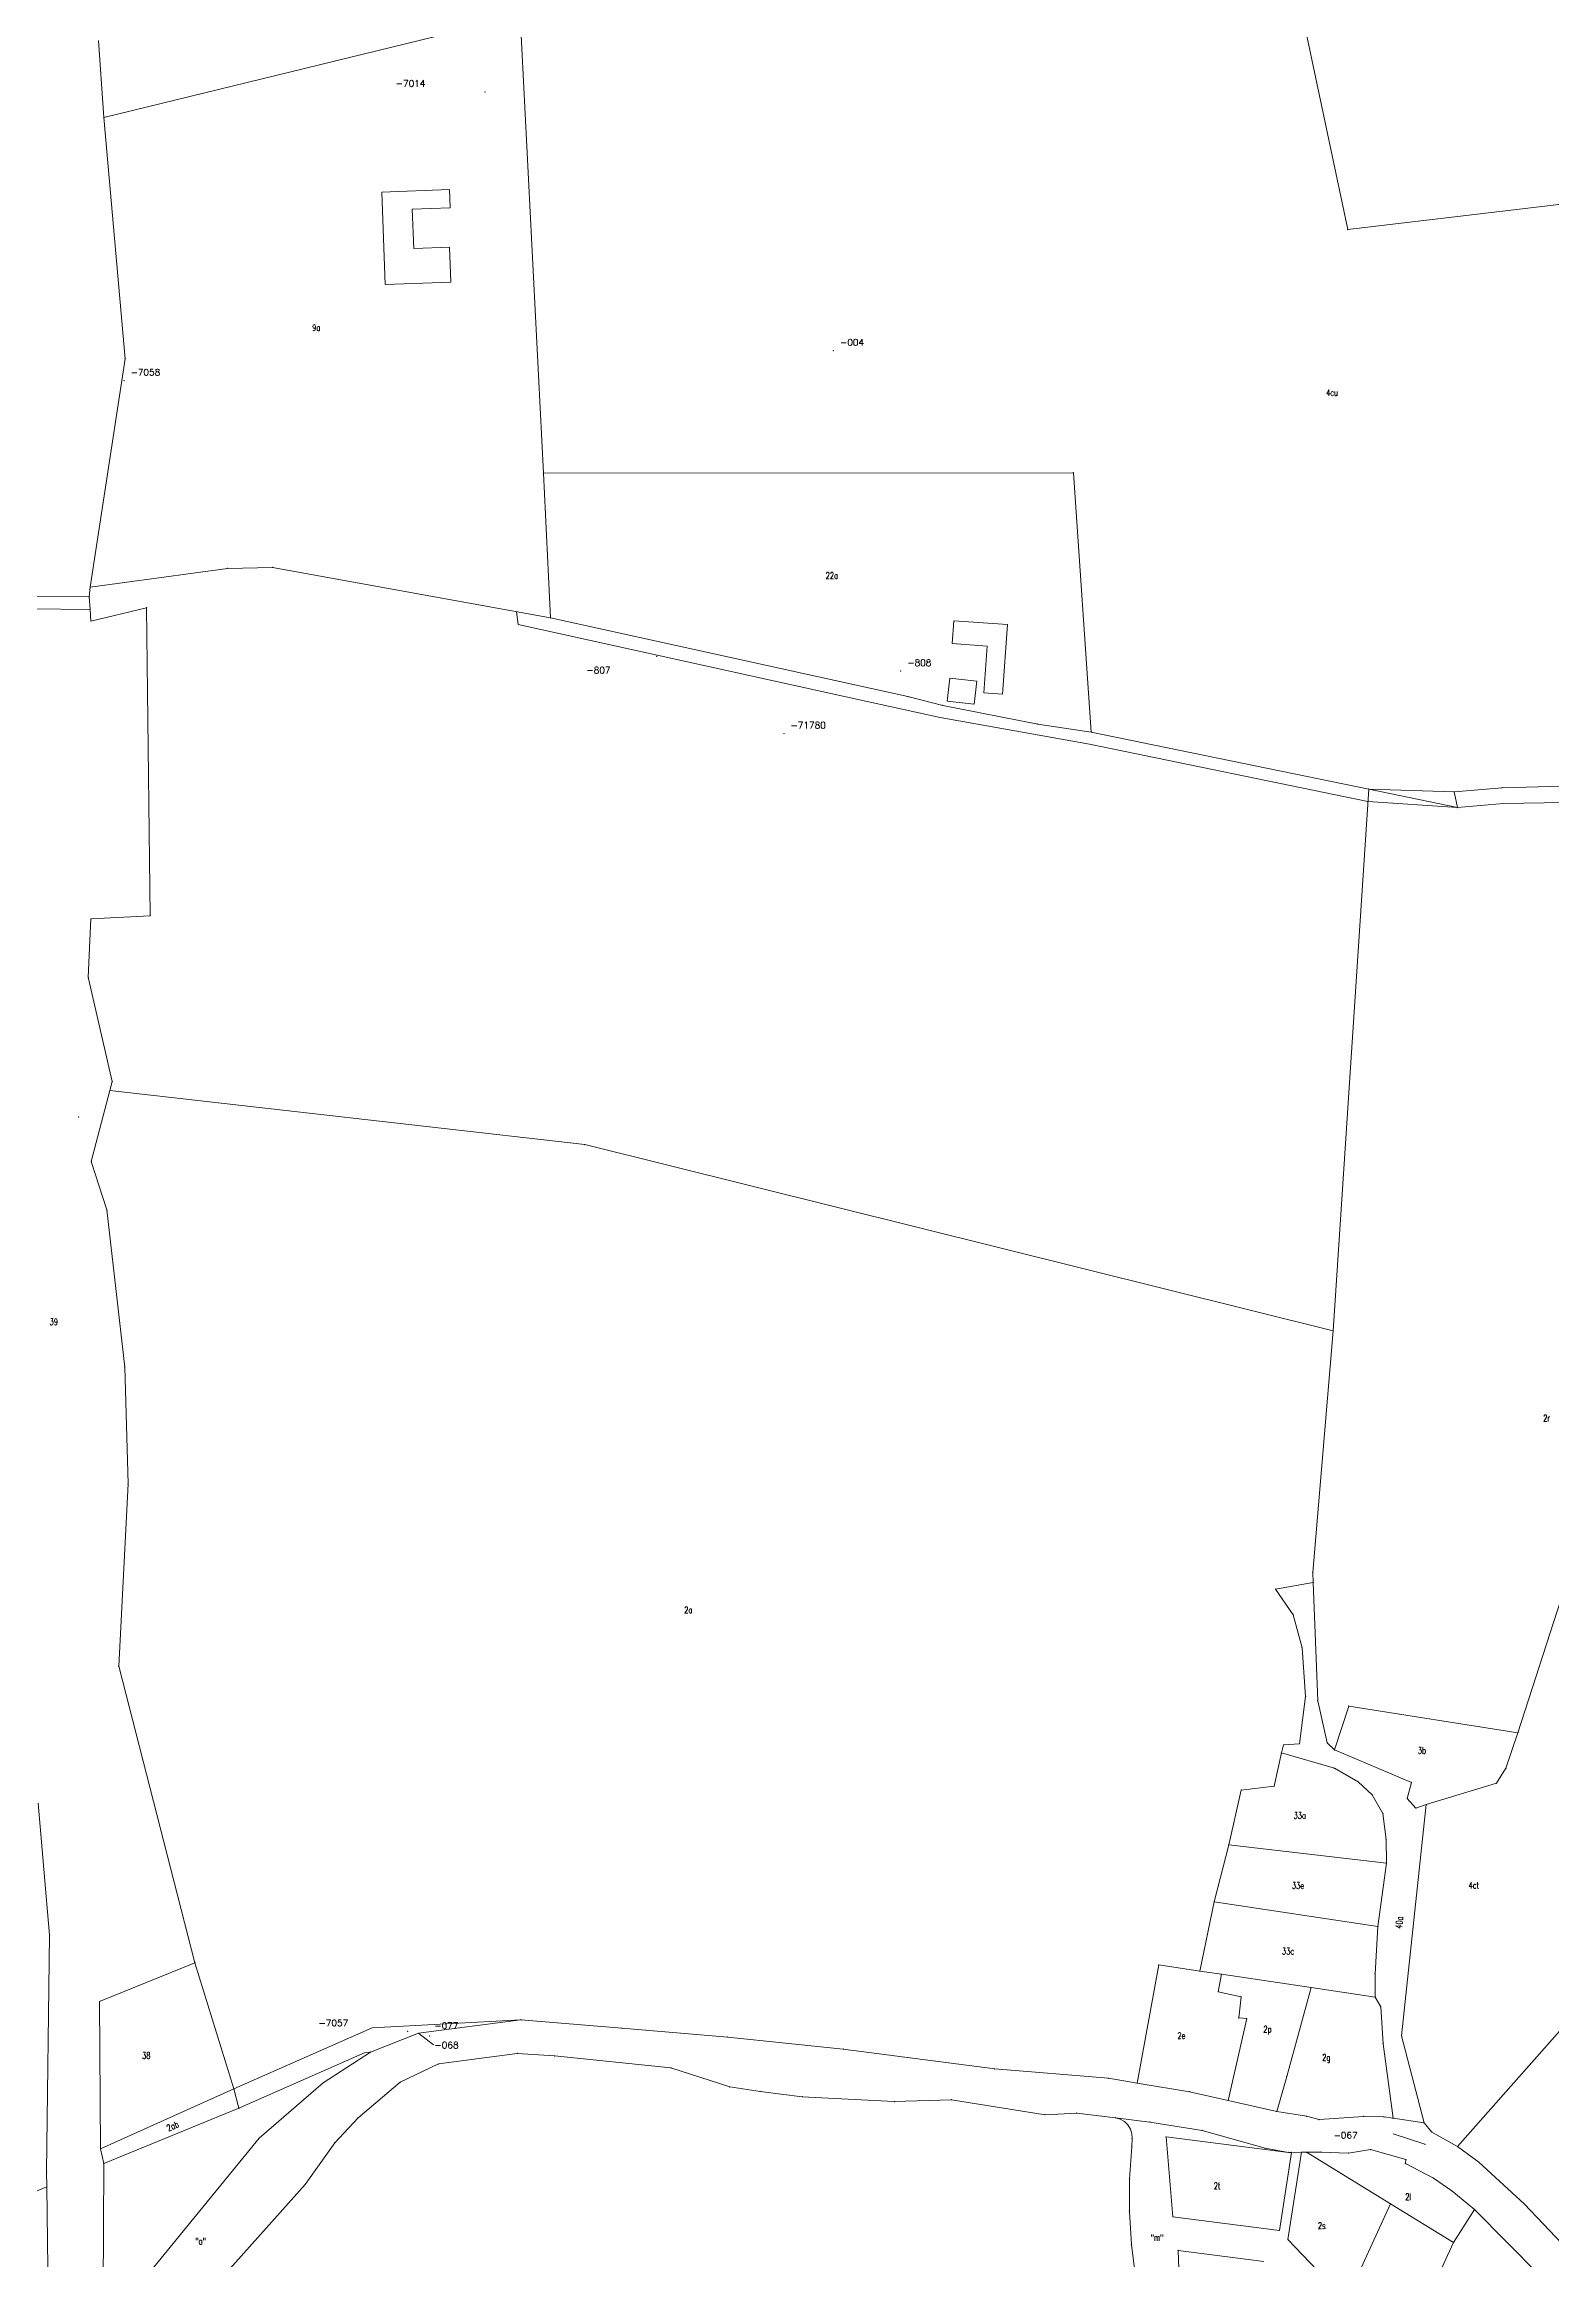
# Model space of a CAD drawing. Header units: millimetres. Extents: x 672113 to 680957, y 6130092 to 6137781.
# Drawn here: x 674182 to 674643, y 6131348 to 6132027 of the extents above; entities that cross this region are included whole.
import ezdxf

# ---------------------------------------------------------------- set-up
doc = ezdxf.new("R2010")
doc.units = ezdxf.units.MM
doc.header["$LTSCALE"] = 0.5
for name, color, linetype, lineweight in [('bygning', 1, 'Continuous', 5), ('OPTAGETVEJ', 1, 'Continuous', 5), ('skel', 142, 'Continuous', 5), ('SKELKREDS', 1, 'Continuous', 5), ('SKELPKT', 1, 'Continuous', 5)]:
    doc.layers.add(name, color=color, linetype=linetype, lineweight=lineweight)
for name, color, linetype, lineweight, plot in [('FIKS_PILE', 9, 'Continuous', 5, False), ('FIKS_TEKST', 6, 'Continuous', 5, False), ('FIKSPUNKT', 1, 'Continuous', 5, False)]:
    doc.layers.add(name, color=color, linetype=linetype, lineweight=lineweight, plot=plot)
doc.layers.add('MATRNR', color=12, linetype='Continuous')
doc.styles.get("Standard").update_dxf_attribs({"font": 'romans.shx', "width": 0.75})

# ---------------------------------------------------------------- blocks, each defined once
blk = doc.blocks.new('270552_270552.DWG_FMEBLOCK54')
at = {"layer": 'FIKS_PILE', "color": 6}
blk.add_line((2.27, -1.74), (-2.27, 1.74), dxfattribs=at)
blk = doc.blocks.new('270552_270552.DWG_FMEBLOCK55')
at = {"layer": 'FIKS_PILE', "color": 6}
blk.add_line((-4.86, 1.59), (4.86, -1.59), dxfattribs=at)

msp = doc.modelspace()

# ---------------------------------------------------------------- linework, layer by layer
at = {"layer": 'bygning'}
for points in [[(674306.24, 6131954.07, 38.81), (674305.84, 6131964.79, 38.15), (674294.89, 6131964.39, 38.12), (674294.44, 6131976.38, 38.11), (674306.08, 6131976.81, 38.12), (674305.88, 6131982.43, 38.09), (674285.12, 6131981.66, 37.97), (674286.17, 6131953.33, 39.03)], [(674459.75, 6131843.39, 39.03), (674470.46, 6131842.62, 39.21), (674469.43, 6131828.26, 39.2), (674475.18, 6131827.85, 39.18), (674476.71, 6131849.19, 39.11), (674460.25, 6131850.38, 39.05)], [(674458.29, 6131825.7, 38.75), (674466.51, 6131824.79, 38.81), (674467.29, 6131831.84, 38.81), (674459.07, 6131832.75, 38.93)]]:
    msp.add_polyline3d(points, close=True, dxfattribs=at)
at = {"layer": 'FIKSPUNKT', "color": 6}
for p in [(674316.71, 6132012.36), (674423.37, 6131933.09), (674206.13, 6131923.92), (674369.24, 6131839.45), (674444.01, 6131834.95), (674408.25, 6131815.79), (674192.33, 6131698.42), (674293.06, 6131418.37), (674296.37, 6131417.81), (674299.72, 6131416.97), (674604.57, 6131383.78)]:
    msp.add_point(p, dxfattribs=at)
at = {"layer": 'OPTAGETVEJ', "color": 8}
for p, q in [((674177.74, 6131853.98), (674195.8, 6131853.83)), ((674178.28, 6131857.84), (674195.52, 6131857.68)), ((674326.33, 6131853.15), (674326.89, 6131849.22)), ((674326.89, 6131849.22), (674433.78, 6131825.65)), ((674433.78, 6131825.65), (674456.06, 6131820.77)), ((674456.06, 6131820.77), (674501.81, 6131812.57)), ((674502.36, 6131816.3), (674587.33, 6131798.8)), ((674501.81, 6131812.57), (674587.03, 6131795.01)), ((674614.52, 6131793.15), (674587.08, 6131795.01)), ((674613.49, 6131797.94), (674587.33, 6131798.8)), ((674628.62, 6131794.39), (674614.52, 6131793.15)), ((674647.34, 6131794.73), (674628.62, 6131794.39)), ((674282.16, 6131419.48), (674327.66, 6131421.91)), ((674327.66, 6131421.91), (674327.7, 6131421.91)), ((674239.83, 6131400.74), (674282.16, 6131419.48)), ((674241.37, 6131394.83), (674280.01, 6131411.93)), ((674280.01, 6131411.93), (674281.6, 6131412.02))]:
    msp.add_line(p, q, dxfattribs=at)
at = {"layer": 'skel', "color": 40}
for p, q in [((674543.9, 6132145.97), (674580.9, 6131970.2)), ((674327.47, 6132035.65), (674200.03, 6132004.53)), ((674334.58, 6131895.54), (674327.47, 6132035.65)), ((674198.34, 6132028.05), (674200.03, 6132004.53)), ((674200.03, 6132004.53), (674206.49, 6131930.64)), ((674580.9, 6131970.2), (674816.2, 6131997.99)), ((674206.49, 6131930.64), (674195.84, 6131860.69)), ((674334.58, 6131895.54), (674496.92, 6131895.69)), ((674336.82, 6131851.25), (674334.58, 6131895.54)), ((674496.92, 6131895.69), (674502.36, 6131816.3)), ((674195.84, 6131860.69), (674237.85, 6131866.42)), ((674237.85, 6131866.42), (674251.68, 6131866.69)), ((674251.68, 6131866.69), (674336.82, 6131851.25)), ((674195.84, 6131860.69), (674195.52, 6131857.68)), ((674195.52, 6131857.68), (674195.8, 6131853.83)), ((674196.05, 6131850.29), (674213.1, 6131854.38)), ((674213.1, 6131854.38), (674214.21, 6131760.05)), ((674195.8, 6131853.83), (674196.05, 6131850.29)), ((674446.24, 6131827.17), (674336.82, 6131851.25)), ((674456.9, 6131824.44), (674446.24, 6131827.17)), ((674486, 6131818.71), (674456.9, 6131824.44)), ((674502.36, 6131816.3), (674486, 6131818.71)), ((674727.18, 6131801.92), (674628.19, 6131799.24)), ((674587.33, 6131798.8), (674576.4, 6131632.91)), ((674614.52, 6131793.15), (674587.33, 6131798.8)), ((674628.19, 6131799.24), (674613.49, 6131797.94)), ((674613.49, 6131797.94), (674614.52, 6131793.15)), ((674196.02, 6131759.04), (674195.23, 6131741.22)), ((674214.21, 6131760.05), (674196.02, 6131759.04)), ((674195.23, 6131741.22), (674202.54, 6131709.24)), ((674201.83, 6131706.55), (674196.16, 6131684.81)), ((674202.54, 6131709.24), (674201.83, 6131706.55)), ((674347.26, 6131689.97), (674201.83, 6131706.55)), ((674196.16, 6131684.81), (674200.94, 6131669.95)), ((674347.26, 6131689.97), (674576.4, 6131632.91)), ((674200.94, 6131669.95), (674206.39, 6131621.82)), ((674576.4, 6131632.91), (674570.21, 6131558.94)), ((674206.39, 6131621.82), (674207.43, 6131586.04)), ((674207.43, 6131586.04), (674204.56, 6131530.18)), ((674570.33, 6131555.87), (674558.8, 6131553.84)), ((674570.33, 6131555.87), (674570.21, 6131558.94)), ((674571.73, 6131519.6), (674570.33, 6131555.87)), ((674633.04, 6131509.83), (674648.46, 6131557.42)), ((674558.8, 6131553.84), (674564.21, 6131545.91)), ((674564.21, 6131545.91), (674566.94, 6131535.84)), ((674566.94, 6131535.84), (674567.98, 6131520.89)), ((674204.56, 6131530.18), (674227.88, 6131439.4)), ((674567.98, 6131520.89), (674566.12, 6131506.46)), ((674574.66, 6131506.75), (674571.73, 6131519.6)), ((674576.85, 6131504.54), (674581.2, 6131517.98)), ((674581.2, 6131517.98), (674633.04, 6131509.83)), ((674633.04, 6131509.83), (674629.37, 6131498.96)), ((674560.6, 6131503.63), (674558.42, 6131493.47)), ((674561.25, 6131506.07), (674560.6, 6131503.63)), ((674560.6, 6131503.63), (674576.83, 6131498.97)), ((674566.12, 6131506.46), (674561.25, 6131506.07)), ((674576.85, 6131504.54), (674574.66, 6131506.75)), ((674600.39, 6131494.61), (674576.85, 6131504.54)), ((674576.83, 6131498.97), (674584.06, 6131494.79)), ((674584.06, 6131494.79), (674588.43, 6131490.77)), ((674599.12, 6131489.71), (674600.39, 6131494.61)), ((674626.46, 6131494.36), (674604.96, 6131487.81)), ((674629.37, 6131498.96), (674626.46, 6131494.36)), ((674179.92, 6131488.21), (674183.4, 6131447.85)), ((674548.31, 6131492.28), (674544.47, 6131475.5)), ((674558.42, 6131493.47), (674548.31, 6131492.28)), ((674588.43, 6131490.77), (674591.69, 6131485.05)), ((674597.39, 6131416.96), (674604.96, 6131487.81)), ((674601.78, 6131486.73), (674599.12, 6131489.71)), ((674604.96, 6131487.81), (674601.78, 6131486.73)), ((674591.69, 6131485.05), (674592.66, 6131477.09)), ((674544.47, 6131475.5), (674539.97, 6131458)), ((674544.47, 6131475.5), (674592.76, 6131469.83)), ((674592.66, 6131477.09), (674592.76, 6131469.83)), ((674592.76, 6131469.83), (674590.14, 6131450.48)), ((674539.97, 6131458), (674535.6, 6131436.85)), ((674590.14, 6131450.48), (674539.97, 6131458)), ((674183.4, 6131447.85), (674182.45, 6131375.3)), ((674589.31, 6131436.03), (674590.14, 6131450.48)), ((674227.88, 6131439.4), (674198.67, 6131427.51)), ((674227.88, 6131439.4), (674239.83, 6131400.74)), ((674516.42, 6131402.53), (674523.06, 6131438.71)), ((674535.6, 6131436.85), (674523.06, 6131438.71)), ((674535.6, 6131436.85), (674542.24, 6131435.87)), ((674541.26, 6131430.48), (674542.24, 6131435.87)), ((674542.24, 6131435.87), (674569.7, 6131431.8)), ((674589.36, 6131428.88), (674589.31, 6131436.03)), ((674660.85, 6131435.56), (674614.57, 6131383.11)), ((674198.67, 6131427.51), (674198.97, 6131382.43)), ((674541.26, 6131430.48), (674548.27, 6131428.98)), ((674548.27, 6131428.98), (674547.51, 6131422.49)), ((674562.26, 6131404.58), (674569.7, 6131431.8)), ((674589.36, 6131428.88), (674569.7, 6131431.8)), ((674589.36, 6131428.88), (674591.03, 6131425.85)), ((674327.7, 6131421.91), (674296.37, 6131417.81)), ((674358.64, 6131419.34), (674327.7, 6131421.91)), ((674549.96, 6131422.26), (674544.29, 6131397.21)), ((674547.51, 6131422.49), (674549.96, 6131422.26)), ((674591.03, 6131425.85), (674591.77, 6131414.58)), ((674296.37, 6131417.81), (674281.6, 6131412.02)), ((674391.07, 6131416.6), (674358.64, 6131419.34)), ((674426.42, 6131412.95), (674391.07, 6131416.6)), ((674472.8, 6131406.88), (674426.42, 6131412.95)), ((674591.77, 6131414.58), (674594.82, 6131391.76)), ((674604.3, 6131390.33), (674597.39, 6131416.96)), ((674281.6, 6131412.02), (674267.18, 6131402.62)), ((674302.51, 6131408.4), (674290.77, 6131402.8)), ((674326.61, 6131411.63), (674302.51, 6131408.4)), ((674326.61, 6131411.63), (674338.01, 6131410.84)), ((674338.01, 6131410.84), (674373.66, 6131407.16)), ((674373.66, 6131407.16), (674391.66, 6131401.37)), ((674507.63, 6131403.99), (674472.8, 6131406.88)), ((674198.97, 6131382.43), (674239.83, 6131400.74)), ((674239.83, 6131400.74), (674241.37, 6131394.83)), ((674267.18, 6131402.62), (674247.52, 6131385.62)), ((674290.77, 6131402.8), (674277.83, 6131391.92)), ((674391.66, 6131401.37), (674400.97, 6131399.95)), ((674400.97, 6131399.95), (674413.89, 6131398.34)), ((674516.42, 6131402.53), (674507.63, 6131403.99)), ((674532.47, 6131399.88), (674516.42, 6131402.53)), ((674544.29, 6131397.21), (674532.47, 6131399.88)), ((674562.26, 6131404.58), (674559.17, 6131393.85)), ((674199.95, 6131377.87), (674241.37, 6131394.83)), ((674413.89, 6131398.34), (674442.03, 6131396.88)), ((674442.03, 6131396.88), (674459.52, 6131397.44)), ((674459.52, 6131397.44), (674488.22, 6131392.85)), ((674488.22, 6131392.85), (674497.95, 6131393.35)), ((674497.95, 6131393.35), (674509.78, 6131391.91)), ((674559.17, 6131393.85), (674544.29, 6131397.21)), ((674568.32, 6131392.35), (674559.17, 6131393.85)), ((674277.83, 6131391.92), (674270.69, 6131384.26)), ((674509.78, 6131391.91), (674520.31, 6131390.56)), ((674520.31, 6131390.56), (674536.35, 6131388.05)), ((674525.26, 6131386.06), (674562.8, 6131381.29)), ((674525.26, 6131386.06), (674527.38, 6131361.58)), ((674536.35, 6131388.05), (674555.59, 6131382.58)), ((674572.14, 6131391.33), (674568.32, 6131392.35)), ((674585.83, 6131392.3), (674572.14, 6131391.33)), ((674592.06, 6131392.17), (674585.83, 6131392.3)), ((674594.82, 6131391.76), (674592.06, 6131392.17)), ((674604.3, 6131390.33), (674594.82, 6131391.76)), ((674606.7, 6131387.53), (674604.3, 6131390.33)), ((674614.57, 6131383.11), (674606.7, 6131387.53)), ((674198.97, 6131382.43), (674199.95, 6131377.87)), ((674247.52, 6131385.62), (674215.32, 6131346.16)), ((674270.69, 6131384.26), (674261.63, 6131371.45)), ((674514.79, 6131383.06), (674514.08, 6131373.14)), ((674514.88, 6131385.51), (674514.79, 6131383.06)), ((674555.59, 6131382.58), (674562.8, 6131381.29)), ((674563.66, 6131381.3), (674559.99, 6131357.42)), ((674562.61, 6131354.67), (674566.72, 6131381.32)), ((674562.8, 6131381.29), (674563.66, 6131381.3)), ((674563.66, 6131381.3), (674566.72, 6131381.32)), ((674566.72, 6131381.32), (674568.28, 6131381.35)), ((674572.68, 6131381.42), (674568.28, 6131381.35)), ((674593.96, 6131365.58), (674568.28, 6131381.35)), ((674581.11, 6131381.11), (674572.68, 6131381.42)), ((674587.88, 6131382.18), (674581.11, 6131381.11)), ((674598.72, 6131379.09), (674587.88, 6131382.18)), ((674598.59, 6131377.89), (674598.72, 6131379.09)), ((674621.1, 6131378.3), (674614.57, 6131383.11)), ((674182.45, 6131375.3), (674182.51, 6131370.73)), ((674199.95, 6131377.87), (674199.75, 6131339.03)), ((674514.08, 6131373.14), (674514.04, 6131363.1)), ((674607.16, 6131373.41), (674598.59, 6131377.89)), ((674612.76, 6131369.57), (674607.16, 6131373.41)), ((674635.06, 6131365.43), (674621.1, 6131378.3)), ((674182.51, 6131370.73), (674092.26, 6131333.76)), ((674182.51, 6131370.73), (674182.93, 6131337.64)), ((674227.81, 6131333.62), (674261.63, 6131371.45)), ((674580.39, 6131335.95), (674593.96, 6131365.58)), ((674593.96, 6131365.58), (674613.28, 6131353.74)), ((674619.78, 6131363.82), (674612.76, 6131369.57)), ((674650.36, 6131349.33), (674635.06, 6131365.43)), ((674514.04, 6131363.1), (674514.67, 6131353.12)), ((674527.38, 6131361.58), (674559.99, 6131357.42)), ((674619.78, 6131363.82), (674613.28, 6131353.74)), ((674639.54, 6131343.79), (674619.78, 6131363.82)), ((674514.67, 6131353.12), (674515.94, 6131343.23)), ((674580.39, 6131335.95), (674562.61, 6131354.67)), ((674613.28, 6131353.74), (674600.51, 6131326.1)), ((674528.95, 6131351.28), (674529.91, 6131327.32)), ((674555.21, 6131347.92), (674528.95, 6131351.28))]:
    msp.add_line(p, q, dxfattribs=at)
msp.add_lwpolyline([(674514.88, 6131385.51), (674514.81, 6131387.01), (674514.37, 6131388.44), (674513.59, 6131389.71), (674512.51, 6131390.76), (674511.22, 6131391.5), (674509.78, 6131391.91)], dxfattribs=at)
at = {"layer": 'SKELKREDS', "color": 250, "true_color": 0x333333}
for p in [(674334.58, 6131895.54), (674496.92, 6131895.69), (674237.85, 6131866.42), (674251.68, 6131866.69), (674195.84, 6131860.69), (674336.82, 6131851.25), (674446.24, 6131827.17), (674456.9, 6131824.44), (674486, 6131818.71), (674502.36, 6131816.3), (674587.33, 6131798.8), (674613.49, 6131797.94), (674614.52, 6131793.15), (674628.19, 6131799.24), (674539.97, 6131458), (674590.14, 6131450.48), (674535.6, 6131436.85), (674589.31, 6131436.03), (674589.36, 6131428.88), (674327.7, 6131421.91), (674296.37, 6131417.81), (674358.64, 6131419.34), (674391.07, 6131416.6), (674426.42, 6131412.95), (674281.6, 6131412.02), (674302.51, 6131408.4), (674326.61, 6131411.63), (674338.01, 6131410.84), (674373.66, 6131407.16), (674472.8, 6131406.88), (674267.18, 6131402.62), (674290.77, 6131402.8), (674391.66, 6131401.37), (674400.97, 6131399.95), (674507.63, 6131403.99), (674532.47, 6131399.88), (674413.89, 6131398.34), (674442.03, 6131396.88), (674459.52, 6131397.44), (674488.22, 6131392.85), (674497.95, 6131393.35), (674559.17, 6131393.85), (674277.83, 6131391.92), (674509.78, 6131391.91), (674520.31, 6131390.56), (674525.26, 6131386.06), (674536.35, 6131388.05), (674568.32, 6131392.35), (674572.14, 6131391.33), (674585.83, 6131392.3), (674592.06, 6131392.17), (674604.3, 6131390.33), (674606.7, 6131387.53), (674247.52, 6131385.62), (674270.69, 6131384.26), (674514.79, 6131383.06), (674514.88, 6131385.51), (674555.59, 6131382.58), (674562.8, 6131381.29), (674563.66, 6131381.3), (674566.72, 6131381.32), (674568.28, 6131381.35), (674572.68, 6131381.42), (674581.11, 6131381.11), (674587.88, 6131382.18), (674598.72, 6131379.09), (674614.57, 6131383.11), (674514.08, 6131373.14), (674598.59, 6131377.89), (674607.16, 6131373.41), (674621.1, 6131378.3), (674261.63, 6131371.45), (674593.96, 6131365.58), (674612.76, 6131369.57), (674635.06, 6131365.43), (674514.04, 6131363.1), (674527.38, 6131361.58), (674619.78, 6131363.82), (674514.67, 6131353.12), (674559.99, 6131357.42), (674562.61, 6131354.67), (674613.28, 6131353.74), (674528.95, 6131351.28)]:
    msp.add_point(p, dxfattribs=at)
at = {"layer": 'SKELPKT', "color": 250, "true_color": 0x333333}
for p in [(674200.03, 6132004.53), (674206.49, 6131930.64), (674195.52, 6131857.68), (674213.1, 6131854.38), (674195.8, 6131853.83), (674196.05, 6131850.29), (674196.02, 6131759.04), (674214.21, 6131760.05), (674195.23, 6131741.22), (674202.54, 6131709.24), (674196.16, 6131684.81), (674200.94, 6131669.95), (674206.39, 6131621.82), (674207.43, 6131586.04), (674204.56, 6131530.18), (674183.4, 6131447.85), (674227.88, 6131439.4), (674198.67, 6131427.51), (674198.97, 6131382.43), (674182.45, 6131375.3)]:
    msp.add_point(p, dxfattribs=at)
at = {"layer": 'SKELPKT', "color": 253, "true_color": 0x999999}
for p in [(674580.9, 6131970.2), (674201.83, 6131706.55), (674347.26, 6131689.97), (674576.4, 6131632.91), (674570.21, 6131558.94), (674570.33, 6131555.87), (674558.8, 6131553.84), (674564.21, 6131545.91), (674566.94, 6131535.84), (674567.98, 6131520.89), (674571.73, 6131519.6), (674581.2, 6131517.98), (674633.04, 6131509.83), (674560.6, 6131503.63), (674561.25, 6131506.07), (674566.12, 6131506.46), (674574.66, 6131506.75), (674576.85, 6131504.54), (674576.83, 6131498.97), (674584.06, 6131494.79), (674600.39, 6131494.61), (674626.46, 6131494.36), (674629.37, 6131498.96), (674548.31, 6131492.28), (674558.42, 6131493.47), (674588.43, 6131490.77), (674599.12, 6131489.71), (674604.96, 6131487.81), (674591.69, 6131485.05), (674601.78, 6131486.73), (674544.47, 6131475.5), (674592.66, 6131477.09), (674592.76, 6131469.83), (674523.06, 6131438.71), (674542.24, 6131435.87), (674541.26, 6131430.48), (674548.27, 6131428.98), (674569.7, 6131431.8), (674547.51, 6131422.49), (674549.96, 6131422.26), (674591.03, 6131425.85), (674591.77, 6131414.58), (674597.39, 6131416.96), (674239.83, 6131400.74), (674516.42, 6131402.53), (674562.26, 6131404.58), (674241.37, 6131394.83), (674544.29, 6131397.21), (674594.82, 6131391.76), (674199.95, 6131377.87), (674182.51, 6131370.73)]:
    msp.add_point(p, dxfattribs=at)

# ---------------------------------------------------------------- block references
at = {"layer": 'FIKS_PILE', "color": 6}
for name, p in [('270552_270552.DWG_FMEBLOCK54', (674298.71, 6131416.02)), ('270552_270552.DWG_FMEBLOCK55', (674599.65, 6131385.39))]:
    msp.add_blockref(name, p, dxfattribs=at)

# ---------------------------------------------------------------- texts
at = {"layer": 'FIKS_TEKST'}
for s, p in [('-7014', (674289.37, 6132013.94)), ('-004', (674425.42, 6131934.64)), ('-7058', (674208.17, 6131925.47)), ('-807', (674347.77, 6131834.24)), ('-808', (674446.04, 6131836.52)), ('-71780', (674410.28, 6131817.37)), ('-7057', (674265.73, 6131419.94)), ('-077', (674301.18, 6131419.1)), ('-068', (674301.24, 6131413.16)), ('-067', (674576.57, 6131385.54))]:
    msp.add_text(s, height=2, dxfattribs=at).set_placement(p)
at = {"layer": 'MATRNR', "width": 0.75}
for s, p in [('9a', (674263.79, 6131939.13)), ('4cu', (674574.3, 6131919.25)), ('22a', (674421.03, 6131863.23)), ('39', (674183.39, 6131634.66)), ('2r', (674640.77, 6131605.19)), ('2a', (674377.71, 6131546.42)), ('3b', (674602.38, 6131503.4)), ('33a', (674564.34, 6131483.47)), ('33e', (674563.83, 6131462.01)), ('4ct', (674617.91, 6131462.08)), ('33c', (674560.77, 6131441.91)), ('2p', (674555.07, 6131418.06)), ('2e', (674528.75, 6131416.06)), ('38', (674211.69, 6131409.96)), ('2g', (674573.09, 6131409.38)), ('2t', (674539.87, 6131370.04)), ('2l', (674598.52, 6131366.66)), ('2s', (674571.78, 6131357.85)), ('"a"', (674227.99, 6131353.13)), ('"m"', (674520.51, 6131354.19))]:
    msp.add_text(s, height=2, dxfattribs=at).set_placement(p)
for s, rotation, p in [('40a', 84, (674597.48, 6131449.69)), ('2ab', 24, (674219.77, 6131387.68))]:
    msp.add_text(s, height=2, rotation=rotation, dxfattribs=at).set_placement(p)

doc.saveas('drawing.dxf')
